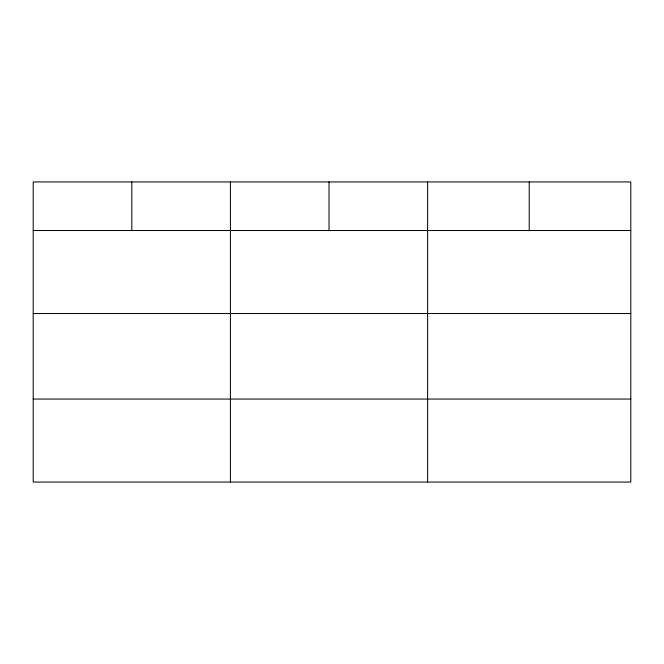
<?xml version="1.0" encoding="UTF-8"?>
<svg xmlns="http://www.w3.org/2000/svg" width="664" height="664" viewBox="0 0 664 664"><rect width="100%" height="100%" fill="white"/><g stroke="black" fill="none" stroke-linecap="round" stroke-linejoin="round"><path stroke-width="1" d="M630.8 313.532L630.8 181.936L33.2 181.936L33.2 482.064L630.8 482.064L630.8 313.532L33.2 313.532M33.2 230.524L630.8 230.524M33.2 399.056L630.8 399.056M529.208 181.936L529.208 230.524M427.616 181.936L427.616 482.064M329.012 181.936L329.012 230.524M230.408 181.936L230.408 482.064M131.804 181.936L131.804 230.524"/></g></svg>
